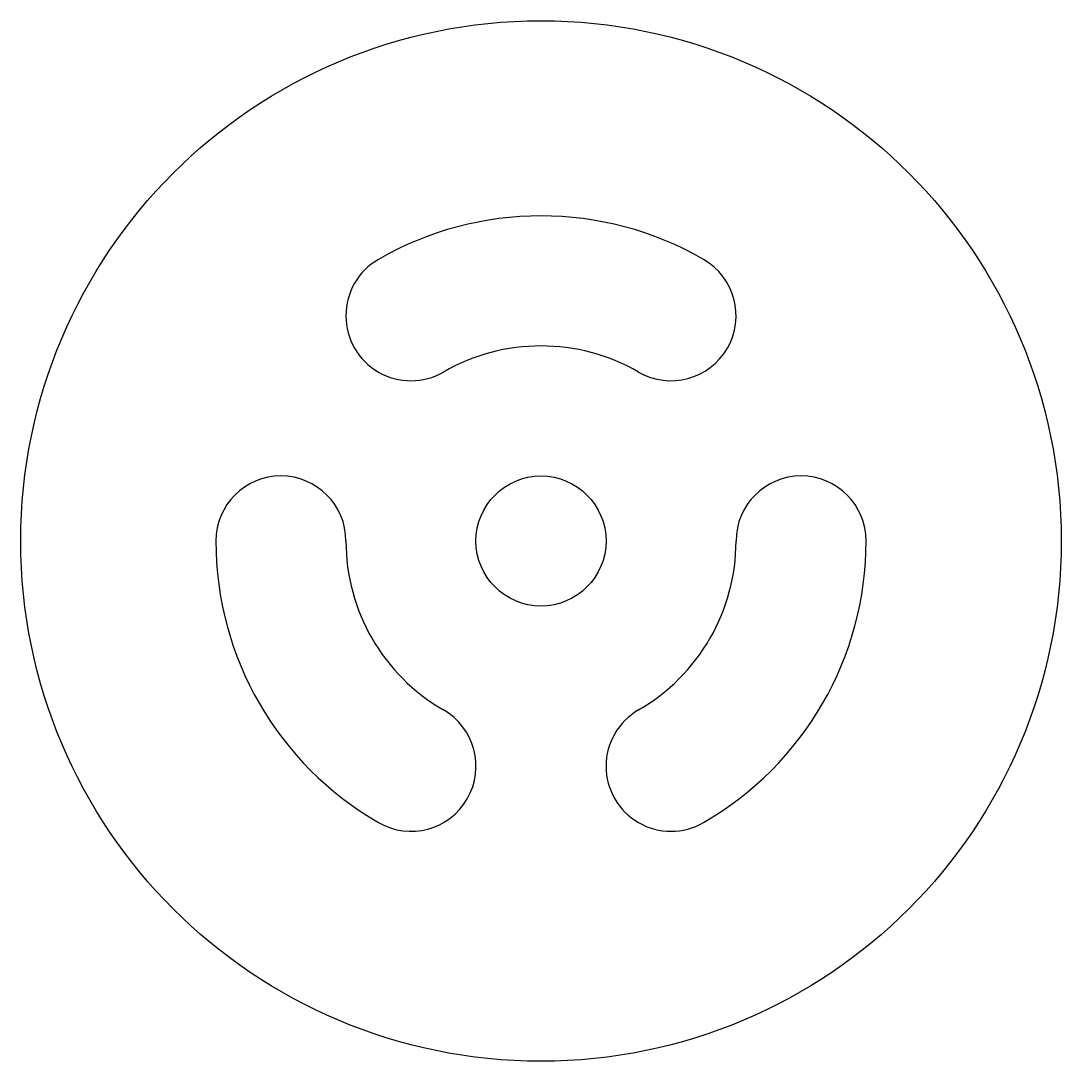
# Model space of a CAD drawing. Header units: inches. Extents: x -2.5 to 2.5, y -2.5 to 2.5.
import ezdxf

# ---------------------------------------------------------------- set-up
doc = ezdxf.new("R2010")
doc.units = ezdxf.units.IN
doc.layers.get('0').update_dxf_attribs({"linetype": 'CONTINUOUS'})

msp = doc.modelspace()

# ---------------------------------------------------------------- linework, layer by layer
for radius in [2.5, 0.3125]:
    msp.add_circle((0, 0), radius)
for centre, radius, start, end in [((0, 0), 1.5625, 60, 120), ((-0.625, 1.0825), 0.3125, 120, 300), ((0.625, 1.0825), 0.3125, -120, 60), ((0, 0), 0.9375, 60, 120), ((-1.25, 0), 0.3125, 0, 180), ((1.25, 0), 0.3125, 0, 180), ((0, 0), 1.5625, 180, 240), ((0, 0), 0.9375, 180, 240), ((0, 0), 0.9375, 300, 360), ((0, 0), 1.5625, 300, 360), ((-0.625, -1.0825), 0.3125, -120, 60), ((0.625, -1.0825), 0.3125, 120, 300)]:
    msp.add_arc(centre, radius, start, end)

doc.saveas('drawing.dxf')
